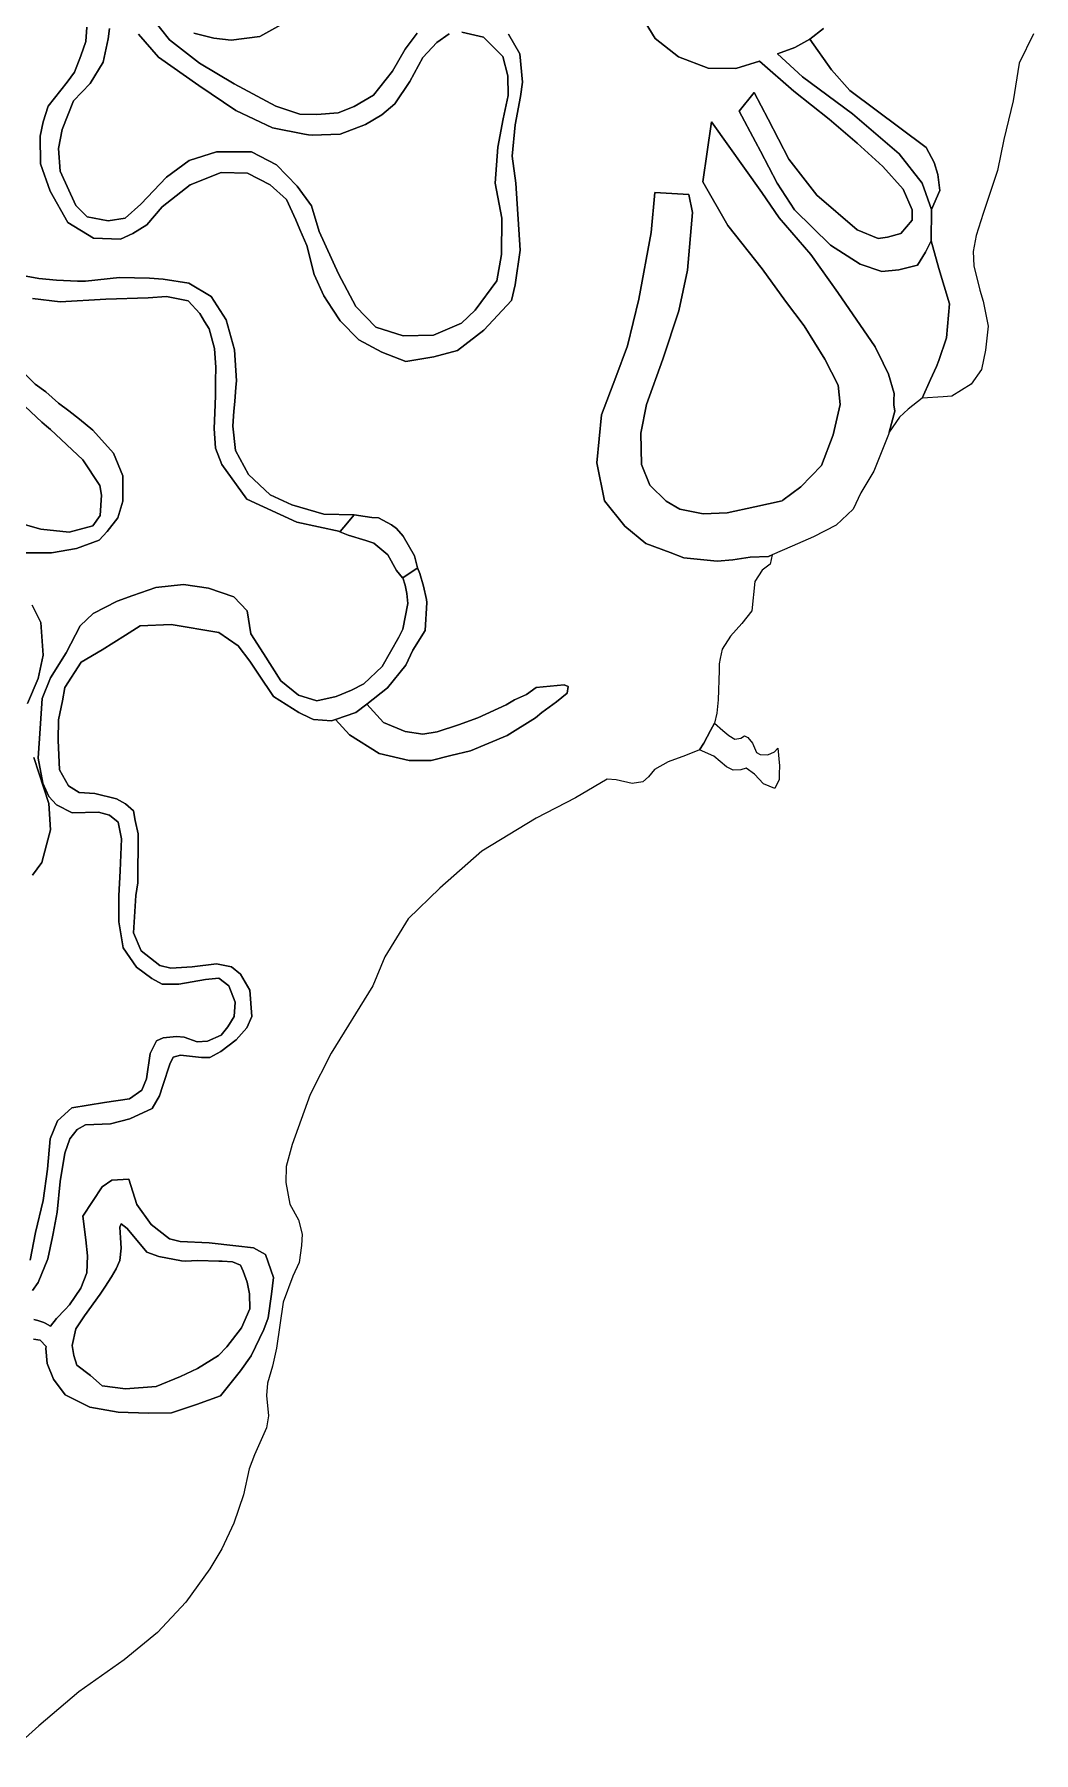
# Model space of a CAD drawing. Header units: inches. Extents: x 288635 to 1232953, y 676945 to 1655780.
# Drawn here: x 517873 to 534791, y 1099430 to 1128509 of the extents above; entities that cross this region are included whole.
import ezdxf

# ---------------------------------------------------------------- set-up
doc = ezdxf.new("R2010")
doc.units = ezdxf.units.IN
doc.header["$MEASUREMENT"] = 0

msp = doc.modelspace()

# ---------------------------------------------------------------- linework, layer by layer
at = {"color": 1}
for points in [[(519701.3829, 1128992.7134), (520158.5838, 1128418.6723), (520666.5849, 1128022.4315), (521255.866, 1127671.9108), (521961.9875, 1127295.99), (522368.3883, 1127158.8298), (522657.9488, 1127153.7497), (523018.6296, 1127184.2298), (523287.8701, 1127290.91), (523612.9908, 1127478.8704), (523938.1114, 1127885.2712), (524151.4718, 1128261.192), (524354.6722, 1128530.4325)], [(524354.6722, 1128530.4325), (524151.4718, 1128261.192), (523938.1114, 1127885.2712), (523612.9908, 1127478.8704), (523287.8701, 1127290.91), (523018.6296, 1127184.2298), (522657.9488, 1127153.7497), (522368.3883, 1127158.8298), (521961.9875, 1127295.99), (521255.866, 1127671.9108), (520666.5849, 1128022.4315), (520158.5838, 1128418.6723), (519701.3829, 1128992.7134)], [(528122.4417, 1128863.9528), (528381.5222, 1128442.312), (528777.763, 1128127.3513), (529280.684, 1127939.391), (529748.0449, 1127934.3109), (530149.7891, 1128058.3479), (530731.8736, 1127550.3468), (531329.8331, 1127074.0959), (531800.7924, 1126666.6367), (532240.0016, 1126275.0526), (532583.9606, 1125888.7602), (532732.1276, 1125539.5095), (532732.1276, 1125364.8841), (532541.6272, 1125137.342), (532319.3767, 1125079.1336), (532160.6264, 1125052.6752), (531800.7924, 1125200.8421), (531118.166, 1125788.2183), (530647.2067, 1126396.7612), (530295.0254, 1127072.5687), (530059.8306, 1127523.8885), (529805.8301, 1127211.6795), (530082.2829, 1126691.2976), (530165.6641, 1126534.3448), (530451.4147, 1125989.3021), (530742.4569, 1125539.5095), (531350.9998, 1124941.55), (531853.7092, 1124618.7576), (532218.8349, 1124497.0491), (532509.8771, 1124523.5075), (532822.0861, 1124602.8826), (532959.6697, 1124825.1331), (533053.9052, 1125016.4023), (533188.4099, 1124544.2073), (533366.1699, 1123946.7331), (533317.7761, 1123374.0733), (533183.7523, 1122991.1481), (533148.3979, 1122890.1355), (533047.3423, 1122667.14), (532904.5397, 1122352.0231), (532666.8591, 1122167.5429), (532520.8088, 1122031.0176), (532345.5066, 1121774.8791), (532441.5321, 1122131.5452), (532421.2121, 1122238.2254), (532425.4361, 1122318.4811), (532431.3721, 1122431.2658), (532334.6801, 1122756.3022), (532241.7031, 1122945.9024), (532105.4837, 1123223.6831), (531475.5625, 1124138.085), (531018.3615, 1124783.2463), (530479.8805, 1125403.0075), (530189.1794, 1125833.6758), (529336.8782, 1127028.6108), (529189.5579, 1126012.6087), (529611.1987, 1125276.0073), (530195.3999, 1124539.4058), (530591.6407, 1123995.8447), (530906.6013, 1123579.2839), (531257.122, 1123015.4027), (531480.6425, 1122573.4418), (531516.2025, 1122243.2412), (531394.2823, 1121730.1602), (531201.2419, 1121211.9991), (530850.7212, 1120851.3184), (530545.4652, 1120628.433), (530530.6806, 1120617.6379), (530068.3996, 1120510.9577), (529601.0387, 1120409.3575), (529194.6379, 1120394.1175), (528803.4771, 1120475.3976), (528569.7966, 1120607.4779), (528290.3961, 1120881.7985), (528153.2358, 1121232.3192), (528137.9958, 1121760.6402), (528235.1056, 1122243.1545), (528513.9165, 1123015.4027), (528783.1571, 1123833.2844), (528930.4774, 1124519.0857), (529016.8375, 1125494.4477), (528950.7974, 1125799.2483), (528376.7563, 1125834.8084), (528315.7961, 1125154.087), (528107.5157, 1124026.3248), (527914.4753, 1123238.9232), (527716.3549, 1122710.6021), (527477.5945, 1122070.5208), (527396.3143, 1121257.7192), (527523.3145, 1120612.5579), (527868.7552, 1120185.8371), (528224.356, 1119891.1965), (528635.8368, 1119738.7962), (528869.5172, 1119652.436), (529433.3984, 1119596.5559), (529696.0536, 1119614.1838), (529990.4801, 1119663.7715), (530302.6891, 1119674.3548), (530365.4694, 1119701.1235), (530331.2522, 1119545.574), (530194.0919, 1119438.8938), (530072.1717, 1119250.9334), (530021.3716, 1118753.0924), (529848.6512, 1118539.732), (529660.6908, 1118326.3716), (529518.4505, 1118102.8511), (529482.8905, 1117945.3708), (529467.6504, 1117853.9306), (529467.6504, 1117742.1704), (529447.3304, 1117249.4094), (529429.9081, 1117024.1533), (529386.9811, 1116852.9329), (529319.9895, 1116729.3449), (529206.3429, 1116514.6912), (529132.1808, 1116403.4481), (528896.507, 1116306.6019), (528601.2314, 1116195.4766), (528372.631, 1116068.4764), (528271.0308, 1115941.4761), (528175.7806, 1115858.926), (527991.6302, 1115830.3509), (527721.7547, 1115890.676), (527572.5294, 1115906.5511), (527353.4539, 1115773.2008), (527035.9533, 1115589.0504), (526370.5249, 1115244.5622), (525449.773, 1114683.6444), (524740.6883, 1114059.2265), (524200.9372, 1113540.6422), (523809.3531, 1112895.0575), (523603.5068, 1112408.2232), (522898.6554, 1111265.2209), (522543.0547, 1110566.7195), (522238.2541, 1109722.1678), (522136.6539, 1109347.5171), (522130.3039, 1109080.8166), (522200.154, 1108712.5158), (522346.2043, 1108445.8153), (522409.7045, 1108204.5148), (522397.0044, 1108014.0144), (522358.9044, 1107721.9138), (522250.9541, 1107493.3134), (522086.6164, 1107056.0417), (521972.3162, 1106274.9901), (521902.4661, 1105970.1895), (521819.9159, 1105684.4389), (521800.8659, 1105474.8885), (521838.9659, 1105131.9878), (521800.8659, 1104928.7874), (521597.6655, 1104471.5865), (521508.7653, 1104230.286), (521413.5151, 1103792.1351), (521248.4148, 1103315.8842), (521045.2143, 1102877.7333), (520842.0139, 1102541.1826), (520435.6131, 1101976.0315), (519959.3622, 1101461.6805), (519394.211, 1100998.1295), (518625.8595, 1100458.3785), (517946.4081, 1099880.5273), (517444.7571, 1099429.6764)], [(525898.9953, 1128510.1125), (526092.0357, 1128179.9118), (526134.9551, 1127698.2612), (526100.9745, 1127459.9359), (526015.8356, 1126981.0294), (525965.0355, 1126447.6283), (526025.9956, 1125990.4274), (526097.1157, 1124857.5851), (526015.8356, 1124273.384), (525949.7954, 1124004.1434), (525482.4345, 1123501.2224), (525035.3936, 1123160.8618), (524634.0728, 1123054.1815), (524161.6319, 1122972.9014), (523755.231, 1123130.3817), (523364.0703, 1123338.6621), (523049.1096, 1123663.7828), (522920.5482, 1123861.3864), (522774.7891, 1124085.4236), (522612.2288, 1124446.1043), (522485.2285, 1124933.7853), (522370.4497, 1125207.979), (522302.3481, 1125370.6662), (522139.7878, 1125716.1069), (521865.4673, 1125965.0274), (521479.3865, 1126158.0677), (521037.4256, 1126173.3078), (520509.1045, 1125965.0274), (520036.6636, 1125589.1066), (519777.5831, 1125284.306), (519538.8226, 1125136.9857), (519330.5422, 1125045.5455), (518873.3413, 1125060.7856), (518441.5404, 1125324.9461), (518141.8198, 1125853.2671), (517979.2595, 1126320.6281), (517969.0995, 1126787.989), (518019.8996, 1127026.7495), (518106.2597, 1127295.99), (518431.3804, 1127702.3908), (518553.3006, 1127870.0312), (518661.6946, 1128147.5197), (518747.2856, 1128386.5244), (518763.8221, 1128631.2645)], [(518763.8221, 1128631.2645), (518747.2856, 1128386.5244), (518661.6946, 1128147.5197), (518553.3006, 1127870.0312), (518431.3804, 1127702.3908), (518106.2597, 1127295.99), (518019.8996, 1127026.7495), (517969.0995, 1126787.989), (517979.2595, 1126320.6281), (518141.8198, 1125853.2671), (518441.5404, 1125324.9461), (518873.3413, 1125060.7856), (519330.5422, 1125045.5455), (519538.8226, 1125136.9857), (519777.5831, 1125284.306), (520036.6636, 1125589.1066), (520509.1045, 1125965.0274), (521037.4256, 1126173.3078), (521479.3865, 1126158.0677), (521865.4673, 1125965.0274), (522139.7878, 1125716.1069), (522302.3481, 1125370.6662), (522370.4497, 1125207.979), (522485.2285, 1124933.7853), (522612.2288, 1124446.1043), (522774.7891, 1124085.4236), (522920.5482, 1123861.3864), (523049.1096, 1123663.7828), (523364.0703, 1123338.6621), (523755.231, 1123130.3817), (524161.6319, 1122972.9014), (524634.0728, 1123054.1815), (525035.3936, 1123160.8618), (525482.4345, 1123501.2224), (525949.7954, 1124004.1434), (526015.8356, 1124273.384), (526097.1157, 1124857.5851), (526025.9956, 1125990.4274), (525965.0355, 1126447.6283), (526015.8356, 1126981.0294), (526100.9745, 1127459.9359), (526134.9551, 1127698.2612), (526092.0357, 1128179.9118), (525898.9953, 1128510.1125)], [(519144.9961, 1128609.2914), (519122.2618, 1128433.9123), (519035.9016, 1128037.6715), (518817.4612, 1127676.9908), (518538.0606, 1127382.3502), (518345.0202, 1126899.7492), (518284.0601, 1126579.7086), (518309.4601, 1126193.6278), (518573.6207, 1125614.5067), (518766.6611, 1125421.4663), (519122.2618, 1125355.4261), (519411.8224, 1125401.1462), (519675.9829, 1125634.8267), (520112.8638, 1126092.0276), (520493.8645, 1126376.5082), (520956.1454, 1126523.8285), (521550.5066, 1126518.7485), (521972.1475, 1126300.308), (522322.6682, 1125939.6273), (522566.5087, 1125609.4267), (522693.5089, 1125172.5458), (523023.7096, 1124456.2643), (523313.2702, 1123902.5432), (523653.6308, 1123552.0225), (524115.9118, 1123404.7022), (524628.9928, 1123419.9423), (525106.5137, 1123623.1427), (525335.1142, 1123841.5831), (525700.8749, 1124339.4241), (525782.1551, 1124781.385), (525787.2351, 1125401.1462), (525675.4749, 1125990.4274), (525721.195, 1126600.0286), (525812.6352, 1127082.6296), (525893.9153, 1127473.7904), (525888.8353, 1127809.0711), (525802.4751, 1128134.1917), (525477.3545, 1128459.3124), (525111.5938, 1128545.6725)], [(525111.5938, 1128545.6725), (525477.3545, 1128459.3124), (525802.4751, 1128134.1917), (525888.8353, 1127809.0711), (525893.9153, 1127473.7904), (525812.6352, 1127082.6296), (525721.195, 1126600.0286), (525675.4749, 1125990.4274), (525787.2351, 1125401.1462), (525782.1551, 1124781.385), (525700.8749, 1124339.4241), (525335.1142, 1123841.5831), (525106.5137, 1123623.1427), (524628.9928, 1123419.9423), (524115.9118, 1123404.7022), (523653.6308, 1123552.0225), (523313.2702, 1123902.5432), (523023.7096, 1124456.2643), (522693.5089, 1125172.5458), (522566.5087, 1125609.4267), (522322.6682, 1125939.6273), (521972.1475, 1126300.308), (521550.5066, 1126518.7485), (520956.1454, 1126523.8285), (520493.8645, 1126376.5082), (520112.8638, 1126092.0276), (519675.9829, 1125634.8267), (519411.8224, 1125401.1462), (519122.2618, 1125355.4261), (518766.6611, 1125421.4663), (518573.6207, 1125614.5067), (518309.4601, 1126193.6278), (518284.0601, 1126579.7086), (518345.0202, 1126899.7492), (518538.0606, 1127382.3502), (518817.4612, 1127676.9908), (519035.9016, 1128037.6715), (519122.2618, 1128433.9123), (519144.9961, 1128609.2914)], [(522043.6892, 1128673.316), (521688.0885, 1128475.1956), (521205.4875, 1128409.1554), (520910.8469, 1128444.7155), (520575.5663, 1128531.0757)], [(520575.5663, 1128531.0757), (520910.8469, 1128444.7155), (521205.4875, 1128409.1554), (521688.0885, 1128475.1956), (522043.6892, 1128673.316)], [(531233.6588, 1128606.8744), (531000.825, 1128426.9574), (530748.8069, 1128284.8316), (530456.7064, 1128180.0564), (530880.0405, 1127788.4723), (531721.4172, 1127164.0544), (532515.1688, 1126486.7197), (532901.4612, 1125989.3021), (533063.4412, 1125544.7611), (533053.9052, 1125016.4023), (532959.6697, 1124825.1331), (532822.0861, 1124602.8826), (532509.8771, 1124523.5075), (532218.8349, 1124497.0491), (531853.7092, 1124618.7576), (531350.9998, 1124941.55), (530742.4569, 1125539.5095), (530451.4147, 1125989.3021), (530165.6641, 1126534.3448), (530082.2829, 1126691.2976), (529805.8301, 1127211.6795), (530059.8306, 1127523.8885), (530295.0254, 1127072.5687), (530647.2067, 1126396.7612), (531118.166, 1125788.2183), (531800.7924, 1125200.8421), (532160.6264, 1125052.6752), (532319.3767, 1125079.1336), (532541.6272, 1125137.342), (532732.1276, 1125364.8841), (532732.1276, 1125539.5095), (532583.9606, 1125888.7602), (532240.0016, 1126275.0526), (531800.7924, 1126666.6367), (531329.8331, 1127074.0959), (530731.8736, 1127550.3468), (530149.7891, 1128058.3479), (529748.0449, 1127934.3109), (529280.684, 1127939.391), (528777.763, 1128127.3513), (528381.5222, 1128442.312), (528122.4417, 1128863.9528)], [(534790.8675, 1128516.7369), (534547.4503, 1128024.6109), (534441.6168, 1127384.318), (534288.1581, 1126728.15), (534177.0329, 1126204.274), (533937.2141, 1125479.7375), (533820.3739, 1125103.8168), (533764.4937, 1124834.5762), (533779.7338, 1124590.7357), (533877.0308, 1124178.1096), (533938.9074, 1123992.3529), (534023.5743, 1123569.0187), (533975.9492, 1123166.8512), (533907.1574, 1122838.7672), (533732.532, 1122590.0584), (533406.4315, 1122386.8409), (533257.7796, 1122376.5285), (532904.5397, 1122352.0231), (533047.3423, 1122667.14), (533148.3979, 1122890.1355), (533183.7523, 1122991.1481), (533317.7761, 1123374.0733), (533366.1699, 1123946.7331), (533188.4099, 1124544.2073), (533053.9052, 1125016.4023), (533063.4412, 1125544.7611), (533204.8573, 1125866.3531), (533171.3159, 1126135.697), (533108.0697, 1126342.2252), (532970.9495, 1126592.2537), (531680.449, 1127560.1291), (531366.3587, 1127907.8796), (531000.825, 1128426.9574), (531233.6588, 1128606.8744)], [(524898.2333, 1128520.2725), (524684.8729, 1128372.9522), (524451.1924, 1128118.9517), (524227.672, 1127712.5509), (523973.6715, 1127336.6301), (523755.231, 1127148.6697), (523480.9105, 1126986.1094), (523049.1096, 1126818.4691), (522575.2262, 1126802.8533), (522513.5307, 1126811.3001), (522444.1161, 1126820.8037), (521906.1073, 1126930.2293), (521286.3461, 1127219.7899), (520656.4248, 1127646.5107), (519975.7035, 1128124.0317), (519635.3428, 1128510.1125)], [(519635.3428, 1128510.1125), (519975.7035, 1128124.0317), (520656.4248, 1127646.5107), (521286.3461, 1127219.7899), (521906.1073, 1126930.2293), (522444.1161, 1126820.8037), (522513.5307, 1126811.3001), (522513.5307, 1126811.3001), (522575.2262, 1126802.8533), (523049.1096, 1126818.4691), (523480.9105, 1126986.1094), (523755.231, 1127148.6697), (523973.6715, 1127336.6301), (524227.672, 1127712.5509), (524451.1924, 1128118.9517), (524684.8729, 1128372.9522), (524898.2333, 1128520.2725)], [(517670.663, 1124427.2386), (517950.0636, 1124376.4385), (518248.5142, 1124351.0384), (518248.5142, 1124351.0384), (518604.1149, 1124334.4996), (518738.3007, 1124334.4996), (519317.4218, 1124395.4597), (519825.4228, 1124385.2997), (520054.0233, 1124364.9797), (520490.9042, 1124298.9395), (520866.8249, 1124070.3391), (521121.7485, 1123680.9915), (521263.0657, 1123171.1773), (521293.5458, 1122647.9362), (521284.9268, 1122539.4807), (521265.4721, 1122294.6755), (521252.6734, 1122133.6246), (521232.5857, 1121880.8547), (521278.3058, 1121469.3739), (521496.7462, 1121062.9731), (521867.5869, 1120717.5324), (522233.3477, 1120544.812), (522771.8287, 1120387.3317), (523284.9098, 1120377.1717), (523280.3916, 1120371.7694), (523279.6181, 1120371.88), (523173.4521, 1120244.9424), (523050.4955, 1120097.9291), (522319.7078, 1120255.2515), (521471.3461, 1120641.3322), (521044.6253, 1121230.6134), (520937.9451, 1121504.934), (520917.625, 1121840.2146), (520931.9563, 1122237.9066), (520937.9451, 1122404.0958), (520940.5655, 1122645.1756), (520943.0251, 1122871.4567), (520922.705, 1123191.4973), (520831.2649, 1123526.778), (520754.7785, 1123652.6104), (520673.7845, 1123785.8585), (520475.6641, 1123999.2189), (520109.9034, 1124075.4191), (519800.0228, 1124050.019), (519083.7414, 1124029.699), (518311.5798, 1123983.9789), (517839.1389, 1124039.859)], [(517844.1074, 1107249.7287), (517935.5476, 1107386.8889), (518103.1879, 1107788.2097), (518178.8885, 1108159.1754), (518190.8465, 1108217.7748), (518260.6683, 1108575.6113), (518311.4684, 1109093.7723), (518387.6685, 1109576.3733), (518474.0287, 1109815.1338), (518595.9489, 1109977.6941), (518738.1892, 1110053.8943), (519159.8301, 1110074.2143), (519490.0307, 1110155.4945), (519865.9515, 1110333.2948), (519992.9517, 1110546.6552), (520048.8318, 1110719.3756), (520165.6721, 1111080.0563), (520221.5522, 1111201.9766), (520348.5524, 1111232.4566), (520704.1531, 1111191.8165), (520846.3934, 1111191.8165), (521029.2738, 1111293.4167), (521288.3543, 1111491.5371), (521471.2347, 1111694.7375), (521557.5949, 1111887.7779), (521522.0348, 1112334.8188), (521364.5545, 1112604.0594), (521212.1542, 1112725.9796), (520958.1537, 1112781.8597), (520546.6728, 1112725.9796), (520185.9921, 1112705.6596), (519998.0317, 1112751.3797), (519683.0711, 1113000.3002), (519550.9908, 1113305.1008), (519591.6309, 1113935.022), (519626.3192, 1114151.1564), (519631.473, 1114981.9383), (519581.4709, 1115205.0246), (519550.9908, 1115367.5849), (519413.8306, 1115484.4251), (519261.4303, 1115570.7853), (518895.6695, 1115662.2255), (518631.509, 1115677.4655), (518448.6286, 1115789.2257), (518301.3083, 1116063.5463), (518275.9083, 1116566.4673), (518280.9883, 1116906.828), (518352.1084, 1117231.9486), (518387.6685, 1117455.4691), (518667.0691, 1117887.2699), (519022.6698, 1118095.5503), (519413.8306, 1118339.3908), (519662.7511, 1118496.8711), (520191.0721, 1118522.2712), (520993.7137, 1118385.1109), (521323.9144, 1118161.5905), (521522.0348, 1117902.51), (521669.3551, 1117684.0695), (521923.3556, 1117303.0688), (522350.0764, 1117033.8282), (522548.4628, 1116936.6594), (522598.9969, 1116911.908), (522903.7975, 1116891.5879), (522971.8146, 1116915.1), (523206.4744, 1116653.7306), (523709.3954, 1116338.7699), (524217.3965, 1116221.9297), (524593.3172, 1116221.9297), (524922.3984, 1116302.3159), (525258.7985, 1116384.49), (525878.5598, 1116643.5705), (526359.443, 1116941.0661), (526466.571, 1117034.7313), (526711.0464, 1117212.5317), (526895.1968, 1117358.582), (526907.8968, 1117472.8822), (526841.2217, 1117501.4573), (526371.3208, 1117457.0072), (526203.0454, 1117336.3569), (526004.5487, 1117245.1239), (525863.3197, 1117161.7316), (525380.7188, 1116943.2911), (525055.5981, 1116821.3709), (524694.9174, 1116704.5307), (524451.0769, 1116663.8906), (524151.3563, 1116709.6107), (523785.5956, 1116862.011), (523499.797, 1117176.569), (523853.7594, 1117450.3891), (524163.6401, 1117831.3898), (524280.4803, 1118085.3903), (524488.7607, 1118420.671), (524519.2408, 1118893.1119), (524510.5673, 1118945.153), (524460.6169, 1119171.4257), (524399.2335, 1119385.2094), (524359.0167, 1119482.5763), (524308.2166, 1119681.5433), (524117.7162, 1120018.094), (524005.5327, 1120149.3276), (523918.4651, 1120210.0207), (523696.7491, 1120324.7014), (523586.4318, 1120335.5947), (523472.1316, 1120350.4113), (523284.9098, 1120377.1717), (522771.8287, 1120387.3317), (522233.3477, 1120544.812), (521867.5869, 1120717.5324), (521496.7462, 1121062.9731), (521278.3058, 1121469.3739), (521232.5857, 1121880.8547), (521252.6734, 1122133.6246), (521265.4721, 1122294.6755), (521284.9268, 1122539.4807), (521293.5458, 1122647.9362), (521263.0657, 1123171.1773), (521121.7485, 1123680.9915), (520866.8249, 1124070.3391), (520490.9042, 1124298.9395), (520054.0233, 1124364.9797), (519825.4228, 1124385.2997), (519317.4218, 1124395.4597), (518738.3007, 1124334.4996), (518604.1149, 1124334.4996), (518248.5142, 1124351.0384), (517950.0636, 1124376.4385), (517670.663, 1124427.2386)], [(517839.1389, 1124039.859), (518311.5798, 1123983.9789), (519083.7414, 1124029.699), (519800.0228, 1124050.019), (520109.9034, 1124075.4191), (520475.6641, 1123999.2189), (520673.7845, 1123785.8585), (520754.7785, 1123652.6104), (520831.2649, 1123526.778), (520922.705, 1123191.4973), (520943.0251, 1122871.4567), (520940.5655, 1122645.1756), (520937.9451, 1122404.0958), (520931.9563, 1122237.9066), (520917.625, 1121840.2146), (520937.9451, 1121504.934), (521044.6253, 1121230.6134), (521471.3461, 1120641.3322), (522319.7078, 1120255.2515), (523050.4955, 1120097.9291), (523045.9376, 1120092.4794), (523185.3227, 1120033.969), (523485.9384, 1119941.5994), (523621.6073, 1119900.3089), (523856.5578, 1119703.4585), (524006.591, 1119437.0678), (524103.9579, 1119310.0676), (524109.7004, 1119313.9121), (524149.4663, 1119186.2424), (524176.983, 1119048.6587), (524194.1201, 1118877.8719), (524112.84, 1118440.991), (524041.7198, 1118308.9108), (523762.3193, 1117811.0698), (523452.4386, 1117516.4292), (523244.1582, 1117409.749), (522985.0777, 1117303.0688), (522654.877, 1117231.9486), (522344.9964, 1117328.4688), (522045.2758, 1117567.2293), (521752.855, 1118030.5898), (521537.2748, 1118364.7909), (521476.3147, 1118750.8717), (521252.7942, 1118989.6321), (520820.9934, 1119136.9524), (520399.3525, 1119197.9125), (519931.9916, 1119147.1124), (519543.1919, 1119011.4846), (519276.6703, 1118918.512), (518870.2695, 1118710.2316), (518646.749, 1118501.9512), (518413.0686, 1118044.7502), (518148.908, 1117618.0294), (518006.6678, 1117267.5087), (517971.1077, 1116764.5877), (517940.6276, 1116261.6667), (518016.8278, 1115834.9458), (518118.428, 1115611.4254), (518250.5082, 1115469.1851), (518514.6688, 1115332.0248), (518956.6297, 1115347.2648), (519144.59, 1115296.4647), (519291.9103, 1115174.5445), (519347.7904, 1114895.1439), (519327.4704, 1114351.5829), (519302.0703, 1113929.942), (519302.0703, 1113487.9811), (519378.2705, 1113051.1003), (519601.7909, 1112720.8996), (519860.8715, 1112532.9392), (520038.6718, 1112436.419), (520318.0724, 1112436.419), (520770.1933, 1112512.6192), (520998.7937, 1112538.0192), (521166.4341, 1112405.939), (521273.1143, 1112131.6184), (521257.8743, 1111887.7779), (521151.194, 1111715.0576), (521034.3538, 1111572.8173), (520805.7534, 1111471.2171), (520627.953, 1111461.0571), (520409.5126, 1111537.2572), (520282.5123, 1111547.4172), (520053.9118, 1111527.0972), (519942.1516, 1111476.2971), (519835.4714, 1111262.9367), (519774.5113, 1110831.1358), (519693.2311, 1110643.1754), (519484.9507, 1110495.8551), (519058.2299, 1110429.815), (518509.5888, 1110343.4548), (518265.7483, 1110125.0144), (518138.748, 1109815.1338), (518098.1079, 1109302.0528), (518021.9078, 1108773.7317), (517894.9075, 1108230.1706), (517803.4673, 1107762.8097)], [(517689.8718, 1122787.0303), (517888.3097, 1122588.5924), (518066.9038, 1122457.6234), (518279.9482, 1122270.5489), (518455.8094, 1122140.5003), (518634.8601, 1121995.0216), (518862.2102, 1121810.2997), (519212.7309, 1121419.1389), (519370.2112, 1121038.1381), (519370.2112, 1120611.4173), (519288.9311, 1120326.9367), (519106.0507, 1120098.3363), (518968.8904, 1119951.016), (518587.8897, 1119808.7757), (518166.2488, 1119737.6555), (517602.3677, 1119737.6555)], [(517602.3677, 1119737.6555), (518166.2488, 1119737.6555), (518587.8897, 1119808.7757), (518968.8904, 1119951.016), (519106.0507, 1120098.3363), (519288.9311, 1120326.9367), (519370.2112, 1120611.4173), (519370.2112, 1121038.1381), (519212.7309, 1121419.1389), (518862.2102, 1121810.2997), (518634.8601, 1121995.0216), (518455.8094, 1122140.5003), (518279.9482, 1122270.5489), (518066.9038, 1122457.6234), (517888.3097, 1122588.5924), (517689.8718, 1122787.0303)], [(517485.5275, 1120276.1366), (517983.3685, 1120133.8963), (518460.8894, 1120083.0962), (518862.2102, 1120189.7764), (518989.2105, 1120367.5768), (519009.5305, 1120713.0175), (518984.1305, 1120875.5778), (518694.5699, 1121307.3787), (518145.9062, 1121819.767), (518079.8886, 1121881.4198), (518001.9575, 1121945.5984), (517527.1527, 1122394.1232)], [(517527.1527, 1122394.1232), (518001.9575, 1121945.5984), (518079.8886, 1121881.4198), (518145.9062, 1121819.767), (518694.5699, 1121307.3787), (518984.1305, 1120875.5778), (519009.5305, 1120713.0175), (518989.2105, 1120367.5768), (518862.2102, 1120189.7764), (518460.8894, 1120083.0962), (517983.3685, 1120133.8963), (517485.5275, 1120276.1366)], [(517803.4673, 1107762.8097), (517894.9075, 1108230.1706), (518021.9078, 1108773.7317), (518098.1079, 1109302.0528), (518138.748, 1109815.1338), (518265.7483, 1110125.0144), (518509.5888, 1110343.4548), (519058.2299, 1110429.815), (519484.9507, 1110495.8551), (519693.2311, 1110643.1754), (519774.5113, 1110831.1358), (519835.4714, 1111262.9367), (519942.1516, 1111476.2971), (520053.9118, 1111527.0972), (520282.5123, 1111547.4172), (520409.5126, 1111537.2572), (520627.953, 1111461.0571), (520805.7534, 1111471.2171), (521034.3538, 1111572.8173), (521151.194, 1111715.0576), (521257.8743, 1111887.7779), (521273.1143, 1112131.6184), (521166.4341, 1112405.939), (520998.7937, 1112538.0192), (520770.1933, 1112512.6192), (520318.0724, 1112436.419), (520038.6718, 1112436.419), (519860.8715, 1112532.9392), (519601.7909, 1112720.8996), (519378.2705, 1113051.1003), (519302.0703, 1113487.9811), (519302.0703, 1113929.942), (519327.4704, 1114351.5829), (519347.7904, 1114895.1439), (519291.9103, 1115174.5445), (519144.59, 1115296.4647), (518956.6297, 1115347.2648), (518514.6688, 1115332.0248), (518250.5082, 1115469.1851), (518118.428, 1115611.4254), (518016.8278, 1115834.9458), (517940.6276, 1116261.6667), (517971.1077, 1116764.5877), (518006.6678, 1117267.5087), (518148.908, 1117618.0294), (518413.0686, 1118044.7502), (518646.749, 1118501.9512), (518870.2695, 1118710.2316), (519276.6703, 1118918.512), (519543.1919, 1119011.4846), (519931.9916, 1119147.1124), (520399.3525, 1119197.9125), (520820.9934, 1119136.9524), (521252.7942, 1118989.6321), (521476.3147, 1118750.8717), (521537.2748, 1118364.7909), (521752.855, 1118030.5898), (522045.2758, 1117567.2293), (522344.9964, 1117328.4688), (522654.877, 1117231.9486), (522985.0777, 1117303.0688), (523244.1582, 1117409.749), (523452.4386, 1117516.4292), (523762.3193, 1117811.0698), (524041.7198, 1118308.9108), (524112.84, 1118440.991), (524194.1201, 1118877.8719), (524176.983, 1119048.6587), (524149.4663, 1119186.2424), (524109.7004, 1119313.9121), (524353.725, 1119477.2846), (524353.3437, 1119478.7782), (524359.0167, 1119482.5763), (524399.2335, 1119385.2094), (524460.6169, 1119171.4257), (524510.5673, 1118945.153), (524519.2408, 1118893.1119), (524488.7607, 1118420.671), (524280.4803, 1118085.3903), (524163.6401, 1117831.3898), (523853.7594, 1117450.3891), (523499.797, 1117176.569), (523315.2784, 1117033.8282), (522971.8146, 1116915.1), (522903.7975, 1116891.5879), (522598.9969, 1116911.908), (522548.4628, 1116936.6594), (522350.0764, 1117033.8282), (521923.3556, 1117303.0688), (521669.3551, 1117684.0695), (521522.0348, 1117902.51), (521323.9144, 1118161.5905), (520993.7137, 1118385.1109), (520191.0721, 1118522.2712), (519662.7511, 1118496.8711), (519413.8306, 1118339.3908), (519022.6698, 1118095.5503), (518667.0691, 1117887.2699), (518387.6685, 1117455.4691), (518352.1084, 1117231.9486), (518280.9883, 1116906.828), (518275.9083, 1116566.4673), (518301.3083, 1116063.5463), (518448.6286, 1115789.2257), (518631.509, 1115677.4655), (518895.6695, 1115662.2255), (519261.4303, 1115570.7853), (519413.8306, 1115484.4251), (519550.9908, 1115367.5849), (519581.4709, 1115205.0246), (519631.473, 1114981.9383), (519626.3192, 1114151.1564), (519591.6309, 1113935.022), (519550.9908, 1113305.1008), (519683.0711, 1113000.3002), (519998.0317, 1112751.3797), (520185.9921, 1112705.6596), (520546.6728, 1112725.9796), (520958.1537, 1112781.8597), (521212.1542, 1112725.9796), (521364.5545, 1112604.0594), (521522.0348, 1112334.8188), (521557.5949, 1111887.7779), (521471.2347, 1111694.7375), (521288.3543, 1111491.5371), (521029.2738, 1111293.4167), (520846.3934, 1111191.8165), (520704.1531, 1111191.8165), (520348.5524, 1111232.4566), (520221.5522, 1111201.9766), (520165.6721, 1111080.0563), (520048.8318, 1110719.3756), (519992.9517, 1110546.6552), (519865.9515, 1110333.2948), (519490.0307, 1110155.4945), (519159.8301, 1110074.2143), (518738.1892, 1110053.8943), (518595.9489, 1109977.6941), (518474.0287, 1109815.1338), (518387.6685, 1109576.3733), (518311.4684, 1109093.7723), (518260.6683, 1108575.6113), (518190.8465, 1108217.7748), (518178.8885, 1108159.1754), (518103.1879, 1107788.2097), (517935.5476, 1107386.8889), (517844.1074, 1107249.7287)], [(517836.0482, 1118848.6538), (517983.3685, 1118554.0132), (518024.0085, 1118005.3721), (517937.6484, 1117609.1313), (517759.848, 1117182.4104)], [(517759.848, 1117182.4104), (517937.6484, 1117609.1313), (518024.0085, 1118005.3721), (517983.3685, 1118554.0132), (517836.0482, 1118848.6538)], [(517865.926, 1116273.4615), (518117.9153, 1115492.4558), (518148.3954, 1115045.4149), (518077.2752, 1114791.4144), (518001.0751, 1114496.7738), (517843.5947, 1114278.3334)], [(517843.5947, 1114278.3334), (518001.0751, 1114496.7738), (518077.2752, 1114791.4144), (518148.3954, 1115045.4149), (518117.9153, 1115492.4558), (517865.926, 1116273.4615)], [(517866.0376, 1106761.0188), (517931.3549, 1106740.2833), (518032.7255, 1106708.102), (518056.9774, 1106695.5351), (518149.1424, 1106647.7769), (518247.5676, 1106774.7771), (518393.6724, 1106928.7158), (518466.837, 1107010.0098), (518659.8774, 1107289.4104), (518761.4776, 1107548.4909), (518771.6376, 1107838.0515), (518746.2376, 1108107.292), (518695.4375, 1108508.6128), (519020.5581, 1109006.4538), (519183.1185, 1109118.2141), (519472.679, 1109133.4541), (519609.8393, 1108706.7332), (519609.8393, 1108706.7332), (519848.5998, 1108366.3726), (520163.5604, 1108122.5321), (520341.3608, 1108081.892), (520834.1218, 1108056.4919), (521286.2427, 1108005.6918), (521581.0249, 1107970.3886), (521784.0837, 1107858.3715), (521921.2439, 1107472.2908), (521885.6839, 1107187.8102), (521829.8037, 1106786.4894), (521758.6836, 1106588.369), (521545.3232, 1106146.4081), (521362.4428, 1105892.4076), (521022.0821, 1105465.6868), (520620.7613, 1105323.4465), (520194.0405, 1105181.2062), (519807.9597, 1105176.1262), (519289.7987, 1105191.3662), (518812.2777, 1105277.7264), (518395.7169, 1105486.0068), (518199.9425, 1105752.4251), (518088.8172, 1106015.9506), (518066.5922, 1106269.9511), (518073.091, 1106305.0446), (517971.8712, 1106409.1223), (517860.9492, 1106426.9675)], [(517860.9492, 1106426.9675), (517971.8712, 1106409.1223), (518073.091, 1106305.0446), (518066.5922, 1106269.9511), (518088.8172, 1106015.9506), (518199.9425, 1105752.4251), (518395.7169, 1105486.0068), (518812.2777, 1105277.7264), (519289.7987, 1105191.3662), (519807.9597, 1105176.1262), (520194.0405, 1105181.2062), (520620.7613, 1105323.4465), (521022.0821, 1105465.6868), (521362.4428, 1105892.4076), (521545.3232, 1106146.4081), (521758.6836, 1106588.369), (521829.8037, 1106786.4894), (521885.6839, 1107187.8102), (521921.2439, 1107472.2908), (521784.0837, 1107858.3715), (521581.0249, 1107970.3886), (521286.2427, 1108005.6918), (520834.1218, 1108056.4919), (520341.3608, 1108081.892), (520163.5604, 1108122.5321), (519848.5998, 1108366.3726), (519609.8393, 1108706.7332), (519472.679, 1109133.4541), (519183.1185, 1109118.2141), (519020.5581, 1109006.4538), (518695.4375, 1108508.6128), (518746.2376, 1108107.292), (518771.6376, 1107838.0515), (518761.4776, 1107548.4909), (518659.8774, 1107289.4104), (518466.837, 1107010.0098), (518393.6724, 1106928.7158), (518393.6724, 1106928.7158), (518247.5676, 1106774.7771), (518149.1424, 1106647.7769), (518056.9774, 1106695.5351), (518032.7255, 1106708.102), (517931.3549, 1106740.2833), (517866.0376, 1106761.0188)]]:
    msp.add_lwpolyline(points, dxfattribs=at)
for points in [[(533204.8573, 1125866.3531), (533063.4412, 1125544.7611), (532901.4612, 1125989.3021), (532515.1688, 1126486.7197), (531721.4172, 1127164.0544), (530880.0405, 1127788.4723), (530456.7064, 1128180.0564), (530748.8069, 1128284.8316), (531000.825, 1128426.9574), (531366.3587, 1127907.8796), (531680.449, 1127560.1291), (532970.9495, 1126592.2537), (533108.0697, 1126342.2252), (533171.3159, 1126135.697), (533204.8573, 1125866.3531)], [(531735.4107, 1120475.4618), (531445.8501, 1120201.1413), (531064.8493, 1120003.0209), (530704.1686, 1119845.5406), (530365.4694, 1119701.1235), (530302.6891, 1119674.3548), (529990.4801, 1119663.7715), (529696.0536, 1119614.1838), (529433.3984, 1119596.5559), (528869.5172, 1119652.436), (528635.8368, 1119738.7962), (528224.356, 1119891.1965), (527868.7552, 1120185.8371), (527523.3145, 1120612.5579), (527396.3143, 1121257.7192), (527477.5945, 1122070.5208), (527716.3549, 1122710.6021), (527914.4753, 1123238.9232), (528107.5157, 1124026.3248), (528315.7961, 1125154.087), (528376.7563, 1125834.8084), (528950.7974, 1125799.2483), (529016.8375, 1125494.4477), (528930.4774, 1124519.0857), (528783.1571, 1123833.2844), (528513.9165, 1123015.4027), (528235.1056, 1122243.1545), (528137.9958, 1121760.6402), (528153.2358, 1121232.3192), (528290.3961, 1120881.7985), (528569.7966, 1120607.4779), (528803.4771, 1120475.3976), (529194.6379, 1120394.1175), (529601.0387, 1120409.3575), (530068.3996, 1120510.9577), (530530.6806, 1120617.6379), (530545.4652, 1120628.433), (530850.7212, 1120851.3184), (531201.2419, 1121211.9991), (531394.2823, 1121730.1602), (531516.2025, 1122243.2412), (531480.6425, 1122573.4418), (531257.122, 1123015.4027), (530906.6013, 1123579.2839), (530591.6407, 1123995.8447), (530195.3999, 1124539.4058), (529611.1987, 1125276.0073), (529189.5579, 1126012.6087), (529336.8782, 1127028.6108), (530189.1794, 1125833.6758), (530479.8805, 1125403.0075), (531018.3615, 1124783.2463), (531475.5625, 1124138.085), (532105.4837, 1123223.6831), (532241.7031, 1122945.9024), (532334.6801, 1122756.3022), (532431.3721, 1122431.2658), (532425.4361, 1122318.4811), (532421.2121, 1122238.2254), (532441.5321, 1122131.5452), (532345.5066, 1121774.8791), (532334.8519, 1121735.3044), (532085.9314, 1121115.5431), (531862.4109, 1120749.7824), (531735.4107, 1120475.4618)], [(523284.9098, 1120377.1717), (523472.1316, 1120350.4113), (523586.4318, 1120335.5947), (523696.7491, 1120324.7014), (523918.4651, 1120210.0207), (524005.5327, 1120149.3276), (524117.7162, 1120018.094), (524308.2166, 1119681.5433), (524359.0167, 1119482.5763), (524353.3437, 1119478.7782), (524353.725, 1119477.2846), (524109.7004, 1119313.9121), (524103.9579, 1119310.0676), (524006.591, 1119437.0678), (523856.5578, 1119703.4585), (523621.6073, 1119900.3089), (523485.9384, 1119941.5994), (523185.3227, 1120033.969), (523045.9376, 1120092.4794), (523050.4955, 1120097.9291), (523173.4521, 1120244.9424), (523279.6181, 1120371.88), (523280.3916, 1120371.7694), (523284.9098, 1120377.1717)], [(526359.443, 1116941.0661), (525878.5598, 1116643.5705), (525258.7985, 1116384.49), (524922.3984, 1116302.3159), (524593.3172, 1116221.9297), (524217.3965, 1116221.9297), (523709.3954, 1116338.7699), (523206.4744, 1116653.7306), (522971.8146, 1116915.1), (523315.2784, 1117033.8282), (523499.797, 1117176.569), (523785.5956, 1116862.011), (524151.3563, 1116709.6107), (524451.0769, 1116663.8906), (524694.9174, 1116704.5307), (525055.5981, 1116821.3709), (525380.7188, 1116943.2911), (525863.3197, 1117161.7316), (526004.5487, 1117245.1239), (526203.0454, 1117336.3569), (526371.3208, 1117457.0072), (526841.2217, 1117501.4573), (526907.8968, 1117472.8822), (526895.1968, 1117358.582), (526711.0464, 1117212.5317), (526466.571, 1117034.7313), (526359.443, 1116941.0661)], [(529632.6928, 1116641.3037), (529731.118, 1116580.9786), (529832.7182, 1116596.8536), (529896.2183, 1116638.1287), (529950.1934, 1116609.5536), (530029.5686, 1116514.3034), (530096.2437, 1116355.5531), (530159.7439, 1116320.628), (530293.0941, 1116314.278), (530401.0444, 1116369.3115), (530462.4278, 1116430.6949), (530486.4815, 1116130.7353), (530483.5945, 1115993.6024), (530483.5945, 1115900.2572), (530407.3944, 1115747.8569), (530219.434, 1115824.057), (530067.0337, 1115986.6174), (529924.7934, 1116093.2976), (529833.3532, 1116062.8175), (529706.353, 1116057.7375), (529589.5127, 1116113.6176), (529376.1523, 1116296.498), (529132.1808, 1116403.4481), (529206.3429, 1116514.6912), (529319.9895, 1116729.3449), (529386.9811, 1116852.9329), (529531.0926, 1116727.0289), (529632.6928, 1116641.3037)], [(518721.1637, 1106820.2044), (518572.9968, 1106603.2456), (518514.7883, 1106317.495), (518541.2467, 1106148.1613), (518594.1635, 1105989.411), (518821.7056, 1105809.494), (519022.7893, 1105640.1603), (519414.3735, 1105587.2436), (519932.9578, 1105624.2853), (520345.7087, 1105793.619), (520636.7509, 1105931.2026), (520991.2933, 1106148.1613), (521134.1686, 1106296.3283), (521382.8774, 1106619.1206), (521520.461, 1106941.9129), (521517.2173, 1107194.9221), (521478.1276, 1107393.8222), (521410.3941, 1107575.8559), (521363.8274, 1107677.4561), (521228.3604, 1107736.7229), (521055.0933, 1107744.9554), (520995.5266, 1107749.4229), (520639.9259, 1107757.8896), (520424.0255, 1107745.1895), (520366.268, 1107753.3117), (519979.5246, 1107825.623), (519776.3242, 1107897.5898), (519446.1235, 1108299.7573), (519340.29, 1108380.1908), (519319.1233, 1108320.924), (519331.8233, 1108143.1237), (519340.29, 1107965.3233), (519319.1233, 1107756.8312), (519260.9148, 1107619.2476), (519181.6022, 1107484.4162), (519064.6289, 1107306.4787), (518985.7476, 1107190.6218), (518721.1637, 1106820.2044)], [(520366.268, 1107753.3117), (520424.0255, 1107745.1895), (520639.9259, 1107757.8896), (520995.5266, 1107749.4229), (521055.0933, 1107744.9554), (521228.3604, 1107736.7229), (521363.8274, 1107677.4561), (521410.3941, 1107575.8559), (521478.1276, 1107393.8222), (521517.2173, 1107194.9221), (521520.461, 1106941.9129), (521382.8774, 1106619.1206), (521134.1686, 1106296.3283), (520991.2933, 1106148.1613), (520636.7509, 1105931.2026), (520345.7087, 1105793.619), (519932.9578, 1105624.2853), (519414.3735, 1105587.2436), (519022.7893, 1105640.1603), (518821.7056, 1105809.494), (518594.1635, 1105989.411), (518541.2467, 1106148.1613), (518514.7883, 1106317.495), (518572.9968, 1106603.2456), (518721.1637, 1106820.2044), (518985.7476, 1107190.6218), (519064.6289, 1107306.4787), (519181.6022, 1107484.4162), (519260.9148, 1107619.2476), (519319.1233, 1107756.8312), (519340.29, 1107965.3233), (519331.8233, 1108143.1237), (519319.1233, 1108320.924), (519340.29, 1108380.1908), (519446.1235, 1108299.7573), (519776.3242, 1107897.5898), (519979.5246, 1107825.623), (520366.268, 1107753.3117)]]:
    msp.add_lwpolyline(points, close=True, dxfattribs=at)

doc.saveas('drawing.dxf')
